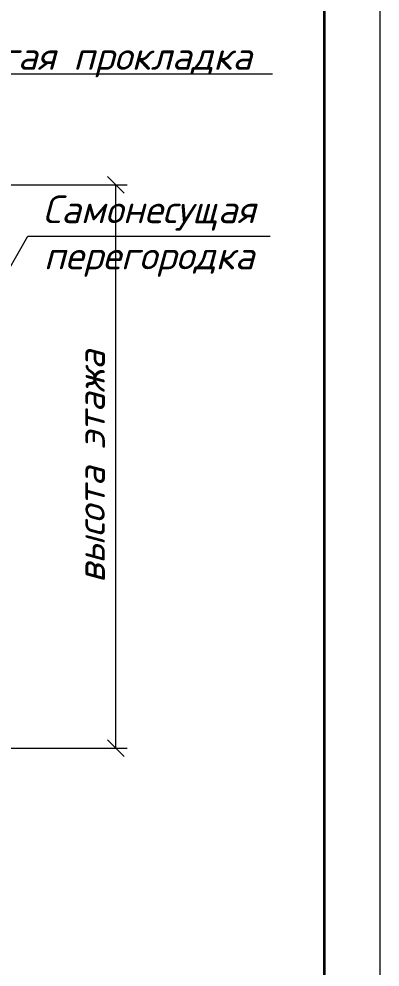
# Model space of a CAD drawing. Header units: millimetres. Extents: x 10124 to 8132345, y -95635 to 1386204.
# Drawn here: x 61565 to 61891, y -12603 to -11747 of the extents above; entities that cross this region are included whole.
import ezdxf

# ---------------------------------------------------------------- set-up
doc = ezdxf.new("R2010")
doc.units = ezdxf.units.MM
doc.layers.get('DEFPOINTS').update_dxf_attribs({"color": 1})
doc.layers.add('013', color=7, linetype='Continuous', lineweight=13)
doc.styles.add('10', font='isocpeui.ttf', dxfattribs={"height": 25})
doc.styles.add('GOST', font='isocpeur.TTF')
doc.dimstyles.new('10', dxfattribs={"dimtxt": 37.5, "dimasz": 15, "dimexe": 10, "dimexo": 10, "dimgap": 10, "dimtad": 1, "dimtxsty": '10', "dimblk": 'OBLIQUE', "dimcen": 2.5, "dimadec": 0, "dimazin": 0, "dimtfac": 1, "dimtmove": 0, "dimatfit": 3, "dimfxl": 1, "dimlwd": 15, "dimlwe": 15, "dimarcsym": 0})

# ---------------------------------------------------------------- blocks, each defined once
blk = doc.blocks.new('*U685')
at = {"color": 44, "lineweight": 20, "ltscale": 10}
blk.add_line((210, 0), (210, 297), dxfattribs=at)
at = {"color": 137, "lineweight": 35, "ltscale": 10}
blk.add_line((205, 5), (205, 292), dxfattribs=at)
at = {"color": 44, "lineweight": 13, "style": 'GOST', "oblique": 10, "width": 0.8}
for tag in ['ФОРМАТВЕРТ', 'ФОРМАТГОРИЗ']:
    blk.add_attdef(tag, (158.982, 1.595), '', height=2, dxfattribs=at)
blk = doc.blocks.new('_OBLIQUE')
at = {"color": 0, "linetype": 'ByBlock'}
blk.add_line((-0.5, -0.5), (0.5, 0.5), dxfattribs=at)
blk = doc.blocks.new('*D699')
at = {"layer": '013', "color": 0, "lineweight": 15, "ltscale": 100, "transparency": 16777216}
for p, q in [((61554.95, -11897.26), (61662.78, -11897.26)), ((61652.78, -12405.69), (61652.78, -11897.26)), ((61553.01, -12405.69), (61662.78, -12405.69))]:
    blk.add_line(p, q, dxfattribs=at)
at = {"layer": 'DEFPOINTS', "color": 0, "ltscale": 100, "transparency": 16777216}
for p in [(61544.95, -11897.26), (61652.78, -11897.26), (61543.01, -12405.69)]:
    blk.add_point(p, dxfattribs=at)
at = {"layer": '013', "color": 0, "lineweight": 15, "ltscale": 100, "transparency": 16777216, "xscale": 15, "yscale": 15, "zscale": 15}
for p, rotation in [((61652.78, -11897.26), 90), ((61652.78, -12405.69), 270)]:
    blk.add_blockref('_OBLIQUE', p, dxfattribs=dict(at, rotation=rotation))
at = {"layer": '013', "color": 0, "ltscale": 100, "transparency": 16777216, "insert": (61630.27, -12151.48), "char_height": 25, "attachment_point": 5, "rotation": 90, "style": '10'}
blk.add_mtext('высота этажа', dxfattribs=at)

msp = doc.modelspace()

# ---------------------------------------------------------------- linework, layer by layer
at = {"layer": '013', "ltscale": 100}
for p, q in [((61523.697, -12030.133), (61573.148, -11943.492)), ((61573.148, -11943.492), (61792.027, -11943.492))]:
    msp.add_line(p, q, dxfattribs=at)
msp.add_lwpolyline([(61369.188, -11905.782), (61452.454, -11796.856), (61793.931, -11796.856)], dxfattribs=at)

# ---------------------------------------------------------------- block references
at = {"xscale": 10, "yscale": 10, "zscale": 10}
msp.add_blockref('*U685', (59791.036, -13922.398), dxfattribs=at)

# ---------------------------------------------------------------- texts
at = {"color": 0, "lineweight": 9, "char_height": 25, "attachment_point": 5, "style": '10'}
for s, insert, width in [('\\pxi1.23419;Упругая прокладка', (61613.019, -11784.238), 700), ('Самонесущая \\Pперегородка', (61682.587, -11943.492), 236.21255)]:
    msp.add_mtext(s, dxfattribs=dict(at, insert=insert, width=width))

# ---------------------------------------------------------------- dimensions: what is measured, and where the dimension line sits
at = {"layer": '013', "ltscale": 100}
dim = msp.add_linear_dim(base=(61652.777, -11897.265), p1=(61543.014, -12405.692), p2=(61544.949, -11897.265), angle=90, text='высота этажа', dimstyle='10', dxfattribs=at)
dim.commit()
dim.dimension.update_dxf_attribs({"geometry": '*D699', "text_midpoint": (61630.267, -12151.479)})

doc.saveas('drawing.dxf')
